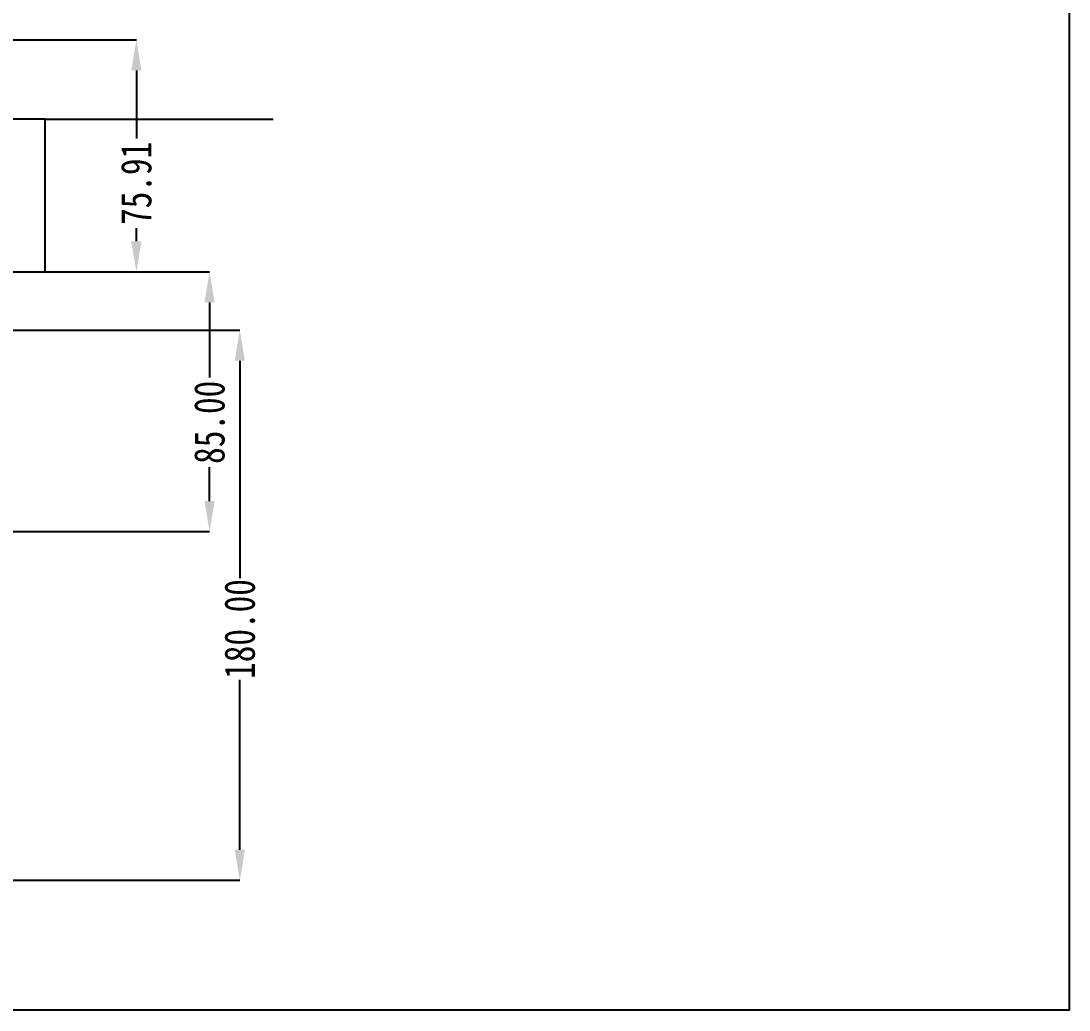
# Model space of a CAD drawing. Header units: millimetres. Extents: x -946 to 3963, y -10008 to 1396.
# Drawn here: x 344.2 to 687.1, y -373.3 to -49.7 of the extents above; entities that cross this region are included whole.
import ezdxf

# ---------------------------------------------------------------- set-up
doc = ezdxf.new("R2010")
doc.units = ezdxf.units.MM
doc.header["$LTSCALE"] = 16.335
doc.header["$PDMODE"] = 3
doc.header["$PDSIZE"] = 0.3125
doc.layers.get('0').update_dxf_attribs({"linetype": 'CONTINUOUS'})
doc.layers.get('Defpoints').update_dxf_attribs({"linetype": 'CONTINUOUS'})
doc.styles.get("Standard").update_dxf_attribs({"font": 'txt', "width": 0.8})
doc.dimstyles.new('11', dxfattribs={"dimtxt": 10, "dimasz": 10, "dimexe": 0, "dimexo": 0, "dimgap": 0, "dimtad": 0, "dimzin": 0, "dimdsep": 46, "dimtxsty": 'Standard', "dimcen": 0, "dimclrd": 4, "dimclre": 4, "dimclrt": 6, "dimazin": 0, "dimtfac": 1, "dimtofl": 0, "dimtmove": 0, "dimatfit": 3, "dimfxl": 0, "dimtolj": 1, "dimtzin": 0, "dimarcsym": 0})

# ---------------------------------------------------------------- blocks, each defined once
blk = doc.blocks.new('*D13')
at = {"color": 4, "lineweight": -2}
for p, q in [((258.36, -131.78), (405.88, -131.78)), ((405.88, -141.78), (405.88, -166.34)), ((405.88, -206.78), (405.88, -195.67)), ((258.36, -216.78), (405.88, -216.78))]:
    blk.add_line(p, q, dxfattribs=at)
at = {"color": 4}
for points in [[(404.21, -141.78), (407.55, -141.78), (405.88, -131.78)], [(404.21, -206.78), (407.55, -206.78), (405.88, -216.78)]]:
    blk.add_solid(points, dxfattribs=at)
at = {"layer": 'Defpoints', "color": 0}
for p in [(258.36, -131.78), (258.36, -216.78), (405.88, -216.78)]:
    blk.add_point(p, dxfattribs=at)
at = {"color": 6, "insert": (405.88, -181.01), "char_height": 10, "attachment_point": 5, "rotation": 90}
blk.add_mtext('\\A1;85.00', dxfattribs=at)
blk = doc.blocks.new('*D14')
at = {"color": 4, "lineweight": -2}
for p, q in [((226.92, -150.87), (415.79, -150.87)), ((415.79, -160.87), (415.79, -231.97)), ((415.79, -320.87), (415.79, -265.31)), ((226.92, -330.87), (415.79, -330.87))]:
    blk.add_line(p, q, dxfattribs=at)
at = {"color": 4}
for points in [[(414.12, -160.87), (417.45, -160.87), (415.79, -150.87)], [(414.12, -320.87), (417.45, -320.87), (415.79, -330.87)]]:
    blk.add_solid(points, dxfattribs=at)
at = {"layer": 'Defpoints', "color": 0}
for p in [(226.92, -150.87), (226.92, -330.87), (415.79, -330.87)]:
    blk.add_point(p, dxfattribs=at)
at = {"color": 6, "insert": (415.79, -248.64), "char_height": 10, "attachment_point": 5, "rotation": 90}
blk.add_mtext('\\A1;180.00', dxfattribs=at)
blk = doc.blocks.new('*D74')
at = {"color": 4, "lineweight": -2}
for p, q in [((226.92, -55.87), (381.93, -55.87)), ((381.93, -65.87), (381.93, -88.16)), ((381.93, -121.78), (381.93, -117.49)), ((368.06, -131.78), (381.93, -131.78))]:
    blk.add_line(p, q, dxfattribs=at)
at = {"color": 4}
for points in [[(380.27, -65.87), (383.6, -65.87), (381.93, -55.87)], [(380.27, -121.78), (383.6, -121.78), (381.93, -131.78)]]:
    blk.add_solid(points, dxfattribs=at)
at = {"layer": 'Defpoints', "color": 0}
for p in [(226.92, -55.87), (368.06, -131.78), (381.93, -131.78)]:
    blk.add_point(p, dxfattribs=at)
at = {"color": 6, "insert": (381.93, -102.83), "char_height": 10, "attachment_point": 5, "rotation": 90}
blk.add_mtext('\\A1;75.91', dxfattribs=at)
blk = doc.blocks.new('*D76')
at = {"color": 4, "lineweight": -2}
for p, q in [((320.7, -71.78), (320.7, -61.78)), ((352.08, -81.78), (320.7, -81.78)), ((336.26, -100.27), (320.7, -100.27)), ((320.7, -110.27), (320.7, -120.27))]:
    blk.add_line(p, q, dxfattribs=at)
at = {"color": 4}
for points in [[(319.03, -71.78), (322.37, -71.78), (320.7, -81.78)], [(319.03, -110.27), (322.37, -110.27), (320.7, -100.27)]]:
    blk.add_solid(points, dxfattribs=at)
at = {"layer": 'Defpoints', "color": 0}
for p in [(352.08, -81.78), (320.7, -100.27), (336.26, -100.27)]:
    blk.add_point(p, dxfattribs=at)
at = {"color": 6, "insert": (320.7, -91.03), "char_height": 10, "attachment_point": 5, "rotation": 90}
blk.add_mtext('\\A1;18.49', dxfattribs=at)

msp = doc.modelspace()

# ---------------------------------------------------------------- linework, layer by layer
for p, q in [((352.085, -131.783), (352.085, -81.783)), ((352.085, -81.783), (426.75, -81.783))]:
    msp.add_line(p, q)
msp.add_lwpolyline([(-305.989, 246.368), (687.124, 246.368), (687.124, -373.333), (-305.989, -373.333)], close=True)

# ---------------------------------------------------------------- dimensions: what is measured, and where the dimension line sits
for base, p1, p2, picture, middle in [((381.933, -131.783), (226.923, -55.872), (368.059, -131.783), '*D74', (381.933, -102.828)), ((320.701, -100.272), (352.085, -81.783), (336.261, -100.272), '*D76', (320.701, -91.028)), ((405.88, -216.783), (258.361, -131.783), (258.361, -216.783), '*D13', (405.88, -181.007)), ((415.785, -330.872), (226.923, -150.872), (226.923, -330.872), '*D14', (415.785, -248.639))]:
    dim = msp.add_linear_dim(base=base, p1=p1, p2=p2, angle=90, dimstyle='11')
    dim.commit()
    dim.dimension.update_dxf_attribs({"geometry": picture, "text_midpoint": middle, "dimtype": 160})

doc.saveas('drawing.dxf')
